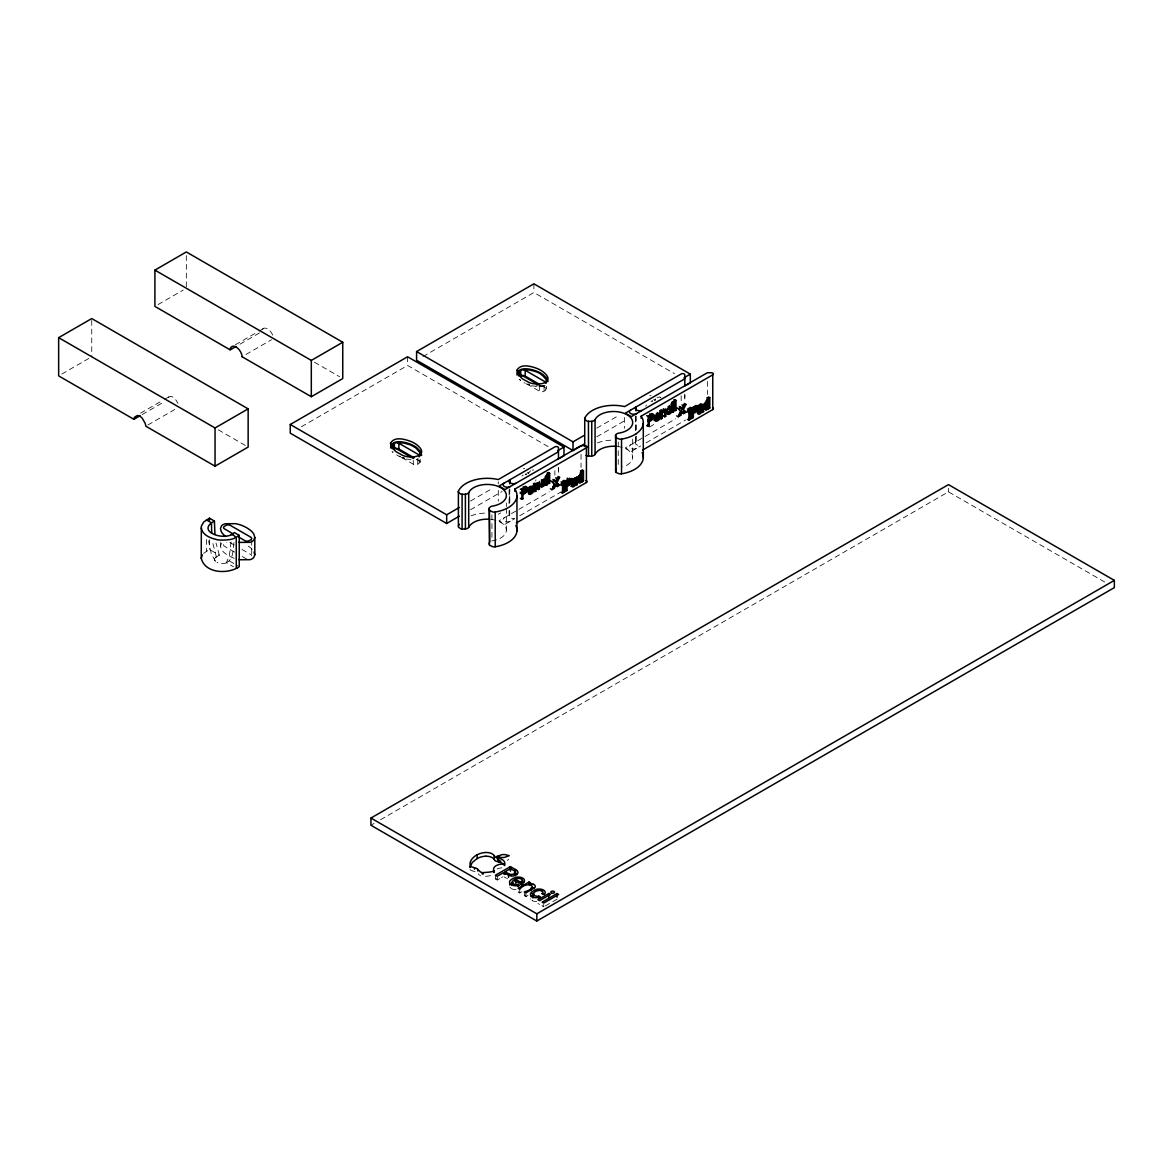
<?xml version="1.0" encoding="UTF-8"?>
<svg xmlns="http://www.w3.org/2000/svg" width="1173" height="1173" viewBox="0 0 1173 1173"><rect width="100%" height="100%" fill="white"/><g stroke="black" fill="none" stroke-linecap="round" stroke-linejoin="round"><path stroke-width="0.75" stroke-dasharray="5 3.75" d="M509.097 489.874L509.097 503.76M558.465 470.959L558.465 468.056M635.429 416.943L635.429 430.828M684.812 398.014L684.812 395.125M231.096 541.999L229.336 556.09L226.345 562.673L233.412 566.764M234.336 558.348A26.275 15.161 0 0 1 231.653 557.263L229.747 556.339A40.469 23.357 0 0 1 227.929 555.298L225.729 553.847A26.275 15.176 0 0 1 221.389 549.228L220.436 545.973L221.536 543.202A8.504 4.912 0 0 1 222.474 542.381M233.97 542.63C232.884 549.433 233.808 559.33 226.345 562.673L229.322 560.929L237.811 565.826M528.437 473.628L528.95 472.294M535.68 480.974L535.988 479.772M530.695 470.842A6.583 3.798 -60 0 0 528.876 472.484L527.806 473.555M655.531 399.172A6.583 3.798 -60 0 0 655.208 399.553L654.534 400.242M203.589 553.377L209.468 549.463L219.366 555.181L216.36 556.911A6.129 3.548 0 0 0 214.63 559.609L214.63 559.8M168.296 397.266L170.466 396.401A7.844 4.531 60 0 1 175.437 399.26L177.944 403.409M158.047 304.584L183.193 290.068M61.802 374.055L90.16 357.677M235.377 344.774L257.386 332.062M258.954 331.153L263.676 328.44M239.996 344.188L259.644 332.839M140.496 413.204L163.062 400.184M164.557 399.319L169.073 396.709M245.993 354.466L271.535 339.715M142.182 414.553L162.871 402.603M147.886 424.993L174.762 409.48M301.358 426.767L407.574 365.448L549.756 447.543M422.94 356.577L533.906 292.517L674.519 373.688M401.811 457.602L413.263 464.215A3.152 1.818 0 0 0 417.735 464.215L419.216 463.35L419.216 458.966M526.882 383.938L539.595 391.283A3.152 1.818 0 0 0 544.067 391.283L545.548 390.418L545.548 385.668L538.95 386.899L531.134 385.653M470.446 501.076L492.645 488.261M596.778 428.13L618.977 415.315M470.446 509.756L502.161 491.443M596.778 436.811L626.91 419.421M498.32 514.273L500.666 512.909M649.373 427.045L655.267 423.658M515.768 511.135L498.994 520.827L505.006 524.302L514.346 518.906M518.818 509.375L549.316 491.766M642.1 438.203L625.326 447.881L631.338 451.356L640.678 445.96M645.15 436.429L675.648 418.82M519.771 515.768L560.606 492.191M646.103 442.837L685.589 420.037M370.947 825.264L374.114 823.431M380.463 819.766L948.458 491.839L1104.878 582.131M495.461 875.219L495.461 878.973L496.399 878.43M495.461 878.973L497.249 880.014L500.328 878.225M501.487 877.565L502.645 876.891M518.803 891.671L518.129 892.067L519.756 893.005L521.956 891.729M524.331 891.891L524.331 895.644L526.369 894.456M524.331 895.644L525.959 896.583L528.026 895.38M545.225 905.981L557.19 899.075M507.44 860.469L508.598 859.164M418.497 458.878L416.518 459.493M490.974 519.375A19.135 11.041 0 0 1 506.34 529.932A19.135 11.041 0 0 1 491.927 540.914L491.678 541.002A5.689 3.284 0 0 0 491.164 541.193M649.754 395.77L651.088 395.55M523.422 468.701L524.756 468.482M526.501 474.229L525.504 474.361A7.405 4.281 -60 0 0 525.108 474.391M652.599 401.327L651.836 401.43A7.405 4.281 -60 0 0 651.015 401.533M540.9 385.946L533.832 385.58M485.578 876.392L490.094 875.762A41.685 24.076 0 0 0 491.736 875.439M411.122 459.772L406.386 459.01M472.558 870.952L475.021 871.627M404.802 458.584L401.752 457.529M472.264 870.865L471.37 870.527A3.9 2.258 0 0 1 470.578 870.043L470.021 869.266M403.189 457.309L404.245 457.675M529.58 385.155L526.677 383.982M528.51 383.996L529.522 384.377M480.651 875.85L479.86 875.381M507.454 878.753L506.56 878.269M653.669 399.582L655.238 400.492L655.223 398.849M541.735 385.638L545.548 387.838A3.152 1.818 0 0 1 545.548 390.418M636.001 441.722L636.074 441.766A4.252 2.449 0 0 0 636.235 444.508A4.252 2.449 0 0 0 640.707 445.447M519.243 379.524L520.519 380.257M527.337 472.514L528.906 473.423M525.504 474.361L526.384 474.874M314.423 362.208L339.598 376.738M416.679 459.303L419.216 460.769A3.152 1.818 0 0 1 419.216 463.35M399.275 456.136L400.55 456.869M218.251 429.802L246.579 446.165M234.233 545.005L230.421 542.806A3.152 1.818 0 0 0 229.717 542.498M241.873 549.419L250.773 554.55A3.152 1.818 0 0 1 251.682 555.65M234.644 552.116L224.468 546.237A3.152 1.818 0 0 1 224.468 543.671L225.964 542.806A3.152 1.818 0 0 1 226.653 542.498M242.268 556.53L244.82 557.996A3.152 1.818 0 0 0 246.403 558.48M504.038 876.817L505.93 877.903M537.938 903.503L539.58 904.442M519.83 379.524L520.797 380.389M479.376 874.985L478.379 873.885M215.289 561.163L211.228 553.524L208.589 540.826M219.366 555.181L215.993 543.084M216.36 556.911L212.665 542.674M948.458 488.217L948.458 491.839M707.363 381.416L707.363 394.436M684.812 394.011L684.812 402.354M681.176 395.668L681.176 402.178M636.074 416.166L636.074 434.45M636.074 436.283L636.074 441.766M635.781 416.034L636.001 434.406M636.001 436.239L635.781 442.089M635.429 437.778L635.429 442.983M632.687 439.142L632.687 457.411M624.623 417.456L624.623 428.321M618.259 441.928L618.259 465.813M581.031 454.347L581.031 467.382M558.465 467.338L558.465 475.3M554.844 470.784L554.844 475.124M546.471 386.24L546.471 389.128M544.067 385.492L544.067 391.283M543.729 904.339L543.729 906.846L542.102 905.908L542.102 902.154M539.595 385.492L539.595 391.283M533.906 283.822L533.906 292.517M525.959 892.829L525.959 896.583M519.756 889.251L519.756 893.005M509.742 489.112L509.742 503.73L509.669 489.068M509.742 511.047L509.742 514.698A4.252 2.449 0 0 0 509.991 517.513A4.252 2.449 0 0 0 514.639 518.349M509.449 510.68L509.449 515.02M509.097 510.71L509.097 515.929M506.355 502.938L506.355 506.589M506.355 508.422L506.355 530.357M498.29 481.722L498.29 483.892M498.29 490.402L498.29 501.252M497.249 876.26L497.249 880.014M491.927 514.874L491.927 540.914M420.139 459.171L420.139 462.059M417.735 458.79L417.735 464.215M413.263 460.241L413.263 464.215M407.574 356.768L407.574 365.448M392.911 451.737L392.911 452.47A3.152 1.818 0 0 1 392.061 451.546M251.696 540.21L251.696 555.841M220.436 542.498L220.436 545.973M209.468 539.697L209.468 549.463M206.463 539.477L206.463 551.193M186.331 255.597L186.331 288.25M91.743 320.376L91.743 356.768M252.195 549.316A26.275 15.176 0 0 0 249.512 546.955L247.899 545.856A40.073 23.137 0 0 0 247.327 545.504M216.331 556.896A6.246 3.607 0 0 0 214.63 559.609A7.419 4.281 0 0 0 216.829 562.41M226.462 562.761A6.657 3.842 0 0 1 217.005 562.322M525.343 383.336A29.765 17.184 0 0 1 524.126 382.677M543.773 385.638A3.152 1.818 0 0 1 539.859 385.624M400.345 456.913A29.765 17.184 0 0 1 396.635 454.904M471.062 515.797A29.75 17.17 0 0 1 487.513 513.041M510.343 521.208A4.252 2.449 0 0 1 504.331 521.208A4.252 2.449 0 0 1 504.331 517.748M526.296 473.687A7.507 4.325 -60 0 1 525.929 473.525M521.868 476.047A7.405 4.281 -60 0 1 523.305 475.021M532.278 470.094A6.583 3.798 -60 0 1 533.7 470.05M597.394 442.866A29.75 17.17 0 0 1 612.233 440.124M617.306 446.444A19.135 11.041 0 0 1 632.452 455.579A19.135 11.041 0 0 1 622.834 466.927M636.675 448.277A4.252 2.449 0 0 1 630.663 448.277A4.252 2.449 0 0 1 630.663 444.802M652.628 400.755A7.507 4.325 -60 0 1 651.924 400.36M645.766 406.166A7.405 4.281 -60 0 1 646.47 405.052M657.027 397.896A6.583 3.798 -60 0 1 660.619 397.324M660.648 397.266A10.88 6.276 -60 0 1 660.898 397.442M530.797 899.192A5.968 3.446 0 0 1 530.607 898.841M532.483 900.556A7.419 4.281 0 0 1 532.043 900.292M536.574 901.436A6.232 3.592 0 0 1 532.278 900.717M497.088 868.914A9.061 5.235 0 0 1 502.88 867.859M510.68 888.034A6.378 3.68 0 0 1 509.888 887.155M516.047 889.633A6.642 3.827 0 0 1 510.812 888.254M262.444 329.129A8.622 4.985 60 0 1 272.957 335.786"/><path stroke-width="1.5" d="M214.424 521.061C194.659 531.633 226.404 542.117 234.277 532.527L239.248 535.401L239.248 566.662C228.061 574.535 204.938 573.538 201.243 558.289L201.345 526.193L203.706 522L209.468 518.202L214.424 521.061L214.908 533.994M573.876 481.678L573.876 481.766A3.651 2.111 -60 0 1 573.612 483.613M575.283 482.484L575.283 482.572A3.651 2.111 -60 0 1 575.049 484.346M700.208 408.732L700.208 408.82A3.651 2.111 -60 0 1 699.944 410.667L699.826 412.295L701.205 411.415M701.63 409.641L701.63 409.553A3.651 2.111 -60 0 1 701.381 411.415M421.62 455.432L420.828 451.942L416.606 447.529A29.765 17.184 0 0 0 411.796 444.743C405.887 442.045 391.445 438.291 390.58 447.91M225.729 536.472A26.275 15.176 0 0 1 221.389 531.868L220.436 528.598L221.536 525.827A8.504 4.912 0 0 1 225.128 523.759L235.597 523.671A26.275 15.161 0 0 1 243.588 526.164L245.494 527.102A40.073 23.137 0 0 1 247.899 528.495L249.512 529.58A26.275 15.176 0 0 1 253.852 534.199L254.805 537.469L253.705 540.24A8.504 4.912 0 0 1 252.18 541.442A8.504 4.912 0 0 1 250.098 542.322L239.644 542.395A26.275 15.161 0 0 1 238.823 542.234M254.805 537.469L254.805 554.829L253.705 557.6A8.504 4.912 0 0 1 250.113 559.682L239.644 559.756A26.275 15.161 0 0 1 238.823 559.594M653.361 417.456L653.991 415.081M201.243 558.289L202.357 554.917M615.605 469.86L615.561 470.344A19.442 11.231 0 0 0 615.664 471.399L615.752 471.751A3.094 1.789 0 0 0 615.942 472.426L619.461 473.877A5.821 3.358 0 0 0 621.543 473.833A29.75 17.17 0 0 0 642.159 452.573M545.518 483.203L542.029 486.209L542.161 481.707L545.372 480.695L544.228 479.332L542.19 480.446L540.621 484.082L541.471 487.381L544.946 485.153L545.518 483.203L544.008 482.323M670.765 408.468C668.038 404.45 665.663 412.134 667.628 414.333C671.938 415.33 673.287 406.562 669.607 413.116C661.953 409.92 677.891 405.286 668.097 406.84M527.058 490.182L527.425 488.569M532.703 897.917L532.733 897.8A3.651 2.111 0 0 1 532.806 897.55L533.158 897.008M539.199 482.66L539.301 485.681M543.964 482.646L543.686 483.716M684.812 385.712L684.812 374.861A2.141 1.232 0 0 0 683.507 373.718A2.141 1.232 0 0 0 681.176 373.967L624.652 406.591A29.75 17.17 0 0 0 584.726 418.321A5.718 3.299 0 0 0 584.843 419.45L587.013 421.107A3.108 1.803 0 0 0 588.435 421.298L589.315 421.356A20.205 11.671 0 0 0 590.884 421.4L593.509 420.887A5.733 3.314 0 0 0 594.784 420.022L595.063 419.714A19.135 11.041 0 0 1 615.268 411.547A19.135 11.041 0 0 1 632.628 421.664A19.135 11.041 0 0 1 618.259 433.248L618.01 433.321A5.689 3.284 0 0 0 616.368 434.142L615.561 435.608A19.442 11.231 0 0 0 615.664 436.664L615.752 437.03A3.094 1.789 0 0 0 615.942 437.69L619.461 439.142A5.821 3.358 0 0 0 621.543 439.098A29.75 17.17 0 0 0 641.176 416.166L712.759 374.832A2.111 1.217 0 0 0 713.272 373.571A2.111 1.217 0 0 0 711.527 372.75L707.363 372.735L631.338 416.62L625.326 413.16L684.812 378.806M571.837 483.599L573.524 483.76A4.633 2.683 -60 0 1 574.359 482.953L574.917 482.44A7.317 4.223 -60 0 0 575.298 482.088L573.876 481.267M533.73 488.833C533.891 483.701 527.938 487.895 528.554 491.047C527.469 499.522 537.513 489.097 531.956 490.299M576.398 477.939L576.368 481.135L577.541 482.543M660.062 415.902C660.223 410.77 654.27 414.963 654.886 418.116C653.376 425.476 663.625 417.573 658.42 416.914M489.713 542.087L489.288 508.041L490.035 507.088A5.689 3.284 0 0 1 491.678 506.267L491.927 506.193A19.135 11.041 0 0 0 506.296 494.595A19.135 11.041 0 0 0 488.936 484.478A19.135 11.041 0 0 0 468.716 492.66L468.452 492.953A5.733 3.314 0 0 1 467.177 493.818L464.552 494.332A20.205 11.671 0 0 1 462.983 494.288L462.089 494.229A3.108 1.803 0 0 1 460.681 494.053L458.511 492.381A5.718 3.299 0 0 1 458.394 491.252A29.75 17.17 0 0 1 498.29 479.552L554.844 446.898A2.141 1.232 0 0 1 557.175 446.649A2.141 1.232 0 0 1 558.465 447.807L558.465 458.658M672.276 401.84L671.557 402.823M539.272 482.25L539.507 481.473M532.19 489.39L530.841 490.93M530.988 492.088C528.774 494.874 533.085 491.678 533.7 490.255M469.948 867.17L472.323 862.404L477.147 858.519L477.147 854.765C473.247 856.671 468.291 861.832 470.578 866.29A3.9 2.258 0 0 0 471.37 866.788L475.549 868.049A9.912 5.733 0 0 1 477 868.738L480.651 872.096A4.12 2.375 0 0 0 481.868 872.507L482.235 872.565A5.894 3.402 0 0 0 483.1 872.653L490.094 872.023A41.685 24.076 0 0 0 494.068 871.143A9.061 5.235 0 0 1 495.783 865.865A9.061 5.235 0 0 1 504.639 864.237L504.639 865.645M658.522 416.459L657.085 418.16M655.619 417.045L654.285 417.823L656.807 420.315L660.032 417.324M706.615 405.873C706.703 399.993 710.178 407.163 706.645 408.468C704.123 408.263 706.967 402.515 706.601 402.163A3.211 1.847 -60 0 1 708.184 402.31L708.199 398.6L709.797 397.676L709.797 408.028L708.301 408.893L706.894 406.987L708.301 408.893M576.5 477.528L576.764 476.751M665.751 408.791L665.634 412.749M392.134 445.931L392.149 448.746M420.007 455.74L419.729 452.294L415.902 448.013A26.832 15.498 0 0 0 409.964 444.743L403.527 442.939L397.574 442.793M518.466 372.985L518.481 375.815M489.273 508.07L489.229 508.539A19.442 11.231 0 0 0 489.332 509.61L489.39 509.903A3.094 1.789 0 0 0 489.61 510.622L493.129 512.088A5.821 3.358 0 0 0 495.211 512.029A29.75 17.17 0 0 0 514.83 489.097L514.83 491.267M489.273 542.791L489.229 543.275A19.442 11.231 0 0 0 489.332 544.345L489.39 544.639A3.094 1.789 0 0 0 489.61 545.357L493.129 546.809A5.821 3.358 0 0 0 495.211 546.765A29.75 17.17 0 0 0 515.827 525.504M615.59 435.168L615.62 469.83L616.368 468.877M703.023 404.011C700.472 407.823 705.164 412.075 706.85 407.09M568.333 481.78L568.055 479.918L565.606 481.033L565.606 483.994L567.923 484.288A6.759 3.9 -60 0 0 569.286 483.364L569.623 480.783L567.014 481.854L565.606 481.033M534.243 484.229L535.753 485.094L537.513 482.939L539.155 483.027L539.404 489.2L536.97 488.862M659.725 410.755L662.085 412.163L663.273 411.019M580.562 479.918L581.969 481.839L580.562 479.918L577.761 482.572M581.969 480.739C578.553 487.807 575.195 477.015 580.268 475.109A3.211 1.847 -60 0 1 581.852 475.241L581.867 471.531L583.465 470.622L583.465 480.974L581.969 481.839M708.301 407.793C704.562 415.081 702.583 403.732 705.677 402.632M554.316 480.769L555.87 481.678L557.16 478.745L559.594 477.352L558.025 476.443M680.648 407.837L682.202 408.732L683.492 405.814L685.926 404.406L684.358 403.512L681.792 408.82L686.058 412.236L683.727 413.585L680.648 411.107L679.123 414.436L680.677 415.345L682.202 412.016L680.648 411.107M669.9 411.063L669.211 412.251M554.316 484.053L552.791 487.381L554.345 488.276L555.87 484.948L554.316 484.053L557.395 486.516L559.726 485.182L555.459 481.766L557.38 477.778M550.357 488.774L551.926 489.684L554.682 483.921L550.621 480.725M676.689 415.843L678.258 416.738L681.014 410.99L676.953 407.793M557.028 482.66L559.594 477.352M686.058 412.236L683.36 409.729L685.926 404.406M706.41 406.415C704.797 410.037 702.891 404.876 705.208 402.911M657.95 418.189L657.496 418.937M661.103 411.415L661.924 410.477M697.451 409.597L698.829 408.307A12.17 7.023 -60 0 0 700.222 407.075L701.63 407.867A12.17 7.023 -60 0 1 700.237 409.098L698.228 411.474L699.695 410.741A4.633 2.683 -60 0 1 700.692 410.022L701.249 409.509A7.317 4.223 -60 0 0 701.63 409.157L700.208 408.336A7.317 4.223 -60 0 1 699.826 408.688L699.284 409.172A4.633 2.683 -60 0 0 698.434 409.978C695.413 420.667 707.583 407.119 697.466 413.424M574.873 484.361L570.826 486.282M512.19 885.043C513.803 883.504 517.63 884.369 519.39 885.175A6.642 3.827 0 0 1 510.812 884.501M542.879 485.182L540.167 486.604M530.988 896.583C533.041 894.398 537.615 896.832 540.269 896.802A6.232 3.592 0 0 1 532.278 896.964M489.713 519.258A19.135 11.041 0 0 0 468.716 527.381L468.452 527.689A5.733 3.314 0 0 1 467.177 528.554L464.552 529.067A20.205 11.671 0 0 1 462.983 529.023L462.089 528.964A3.108 1.803 0 0 1 460.681 528.788L458.511 527.117A5.718 3.299 0 0 1 458.394 525.988L458.394 491.252M616.045 446.327A19.135 11.041 0 0 0 595.063 454.45L594.784 454.757A5.733 3.314 0 0 1 593.509 455.623L590.884 456.136A20.205 11.671 0 0 1 589.315 456.092L588.523 456.033A3.108 1.803 0 0 1 587.013 455.842L585.987 455.417M669.123 412.368L666.821 413.717M657.129 419.377L653.977 420.345M571.808 481.824L572.497 481.238A12.17 7.023 -60 0 0 573.89 480.006L575.283 480.798A12.17 7.023 -60 0 1 573.905 482.03C571.016 482.792 570.87 489.522 574.565 486.077C575.342 483.555 572.703 485.021 571.823 483.921M535.445 483.525L536.721 483.247L536.97 485.065M541.97 485.036L540.196 484.86M541.296 480.08L542.425 479.713L544.433 481.414M542.938 480.549L543.686 479.171M669.27 407.603L670.208 406.884L669.226 405.55M524.199 492.059L523.862 492.308A8.02 4.633 -60 0 1 523.305 492.66L521.369 493.774L522.879 494.639L526.53 492.117A2.346 1.349 -60 0 0 527.014 491.384M650.37 419.245L651.25 418.453A2.419 1.408 -60 0 0 651.836 417.573M656.323 419.04L654.886 419.333L654.285 417.955M497.103 856.378L502.059 854.648A9.384 5.41 0 0 1 505.475 854.677L509.258 855.704L504.287 857.434A9.369 5.41 0 0 1 500.871 857.419L497.103 856.378L497.763 860.425M237.063 567.879L236.286 568.362L236.242 537.131L239.248 535.401M529.785 492.103L528.437 492.191M647.701 419.685L649.212 420.564C654.153 419.861 653.786 412.002 649.212 417.001L646.675 415.594M668.024 412.295L666.851 412.412M647.701 420.828L649.212 421.708L652.862 419.186A2.346 1.349 -60 0 0 653.346 418.453M521.56 883.973L523.598 882.433A6.217 3.592 0 0 0 523.041 878.254A6.393 3.695 0 0 0 515.431 877.477L513.07 878.46A15.205 8.783 0 0 0 512.058 879.017L510.548 880.161A6.378 3.68 0 0 0 510.68 884.295M522.586 491.927L521.369 492.631L522.879 493.496L525.724 491.707L526.076 488.408A3.592 2.067 -60 0 0 525.255 486.179M651.147 419.435L649.285 418.776M534.389 887.858A11.642 6.73 0 0 1 533.304 888.562L525.959 892.829L524.331 891.891C541.647 887.023 526.398 880.19 519.756 889.251L518.129 888.313L528.994 882.037L530.475 882.888L530.475 885.38M236.066 346.46L230.172 349.862L154.909 306.402L154.909 270.113L186.331 251.96L342.751 342.267L342.751 378.556L311.314 396.709L242.063 356.724M58.65 337.663L91.743 318.557L248.148 408.864L248.148 447.074L215.055 466.18L145.819 426.195A10.014 5.777 60 0 0 145.144 423.277L142.344 418.365A7.844 4.531 60 0 0 137.373 415.491L134.587 417.177A10.014 5.777 60 0 0 133.913 419.318L58.65 375.873L58.65 337.663L215.055 427.969L248.148 408.864M133.913 419.318L140.115 415.741M154.909 270.113L311.314 360.419L342.751 342.267M459.361 516.164L446.678 523.481L290.259 433.174L290.259 424.494L407.574 356.768L563.978 447.074L563.978 455.754L557.644 459.42M584.095 444.142L573.011 450.549L416.591 360.243L416.591 351.563L533.906 283.822L690.311 374.128L690.311 382.809L685.56 385.565M392.911 448.13L392.911 444.098L394.407 443.233A3.152 1.818 0 0 1 398.864 443.233L419.216 454.992A3.152 1.818 0 0 1 419.978 455.681M519.243 375.184L519.243 371.167L520.739 370.301A3.152 1.818 0 0 1 525.196 370.301L545.548 382.046A3.152 1.818 0 0 1 546.398 382.926L546.061 379.363L542.234 375.081M290.259 424.494L446.678 514.8L459.361 507.469M557.644 450.725L563.978 447.074M416.591 351.563L573.011 441.854L584.095 435.447M683.976 377.794L690.311 374.128M558.465 451.752L498.994 486.091L505.006 489.566L581.031 445.667L585.195 445.696A2.111 1.217 0 0 1 586.94 446.502A2.111 1.217 0 0 1 586.427 447.763L586.427 482.499L516.355 522.953M514.859 489.082L586.427 447.763M521.369 489.068L522.22 488.584M522.572 488.379L525.988 488.379M649.27 415.242L651.206 415.843M525.856 487.162A9.589 5.542 -60 0 0 524.698 487.763L521.838 489.39L521.838 499.331L522.879 498.745L522.879 494.639M544.815 478.921L544.815 484.346L546.31 485.211L547.248 484.669L547.205 473.012L549.653 473.335L549.653 483.276L547.205 482.953M652.188 414.216A9.589 5.542 -60 0 0 651.03 414.817L648.17 416.459L648.17 426.4L649.212 425.799L649.212 421.708M673.537 400.081L675.985 400.404L675.985 410.345L673.537 410.022L675.985 410.345M673.581 404.494L671.147 404.172L673.581 404.494L673.581 411.723L672.642 412.266L671.147 411.4L671.147 405.975M520.343 489.141L522.879 489.947L524.8 488.833M533.392 483.701L535.753 484.082L535.753 485.094M544.815 477.103L547.248 477.44L545.753 476.561M662.085 412.163L662.085 411.136L661.235 411.635L661.235 418.864L662.173 418.321L662.173 414.406A5.689 3.284 -60 0 1 662.276 413.189L664.548 411.151L664.798 416.796L665.736 416.254L665.663 410.565L664.27 409.802A6.715 3.871 -60 0 1 664.226 410.491L664.241 412.353M528.407 489.478L529.434 488.877M529.639 488.76L530.665 488.173A2.434 1.408 -60 0 1 532.527 487.396M530.87 488.041L533.715 489.17L529.448 491.634L527.953 490.754M658.771 414.612A3.138 1.818 -60 0 1 659.094 415.755L655.839 417.632L654.329 416.767L655.971 415.829M657.408 414.993L660.062 416.224L655.78 418.688M649.27 419.934L649.637 419.729A8.02 4.633 -60 0 0 650.194 419.362M528.48 490.446L529.815 489.684M530.885 489.068L532.219 488.291M656.411 416.591L657.745 415.814M527.997 489.713L529.507 490.578L532.791 488.672A3.138 1.818 -60 0 0 532.439 487.543M537.85 488.364L539.404 489.2M671.147 411.4L673.581 411.723M552.175 481.634L554.492 480.285L555.87 481.678M678.507 408.688L680.839 407.354L682.202 408.732M533.392 490.93L535.841 491.252L535.841 487.352A5.689 3.284 -60 0 1 535.944 486.135L538.26 484.141L538.466 489.742M555.841 485.622L558.157 484.273L559.726 485.182M682.173 412.676L684.489 411.342M561.061 483.657L562.468 484.464L564.081 483.54L564.081 481.81L562.468 482.733L561.061 481.912M563.905 480.285L565.313 481.091L568.362 479.332A14.457 8.343 -60 0 1 569.917 478.54M687.393 410.711L688.815 411.532L690.413 410.609L690.413 408.878L688.815 409.802L687.393 408.981M690.237 407.339L691.645 408.16L694.695 406.401M691.938 408.101C694.475 405.594 697.656 408.747 695.618 410.374A6.759 3.9 -60 0 1 694.269 411.283L691.938 411.063L691.938 408.101L693.346 408.908L694.9 408.028L694.167 409.612A8.006 4.619 -60 0 1 692.847 410.506L691.938 411.063M551.926 489.684L554.345 488.276M678.258 416.738L680.677 415.345M561.061 492.279L562.468 493.085L564.081 492.161L564.081 484.64L562.468 485.563L561.061 484.742M687.393 419.333L688.815 420.154L690.413 419.23L690.413 411.708L688.815 412.632L687.393 411.811M565.606 483.994L566.515 483.467A8.006 4.619 -60 0 0 567.688 482.704M565.606 485.725L566.691 485.109A13.68 7.903 -60 0 0 568.406 483.98L569.814 484.772A13.68 7.903 -60 0 1 568.099 485.901L565.606 485.725L565.606 489.654L567.014 490.475L567.014 486.546M691.938 412.793L693.023 412.163A13.68 7.903 -60 0 0 694.739 411.049L696.146 411.84A13.68 7.903 -60 0 1 694.431 412.955L691.938 412.793L691.938 416.723L693.346 417.529L693.346 413.614M564.756 490.153L565.606 489.654M580.562 481.018L582.057 480.153L583.465 480.974M690.34 417.632L691.293 417.089M706.894 408.087L708.389 407.222L709.797 408.028M563.905 481.575L563.905 490.637L565.313 491.458L567.014 490.475M690.237 408.644L690.237 417.705L691.645 418.512L693.346 417.529M703.639 411.591L702.041 412.515L700.618 411.694L702.231 410.77L703.639 411.591A7.375 4.267 -60 0 1 703.228 409.465L703.228 407.016A7.507 4.325 -60 0 0 703.096 405.433A2.273 1.305 -60 0 0 702.348 404.993M642.687 450.021L712.759 409.568L712.759 374.832M370.947 818.036L948.458 484.61L1114.35 580.386L1114.35 587.614L536.823 921.04L370.947 825.264L370.947 818.036L536.823 913.811L1114.35 580.386M510.402 866.598L495.461 875.219L497.249 876.26L503.408 872.697L511.003 876.084A3.856 2.229 0 0 0 511.897 876.084C514.39 876.26 520.255 873.68 517.22 870.689A16.642 9.604 0 0 0 515.343 869.472L510.402 866.598L510.402 870.337M505.138 874.208L505.138 871.715L510.475 868.621L513.818 870.542A10.66 6.158 0 0 1 515.402 871.598M503.862 874.12L505.739 873.035M530.475 882.888L528.935 883.768L530.269 883.68A4.633 2.683 0 0 1 532.938 884.163L533.202 884.281M530.944 893.709L531.765 893.225M548.817 893.474L537.938 899.75L539.58 900.688L550.445 894.413L548.817 893.474L548.817 897.228M557.043 893.518L542.102 902.154L543.729 903.093L558.685 894.456L557.043 893.518L557.043 897.272M521.442 884.046L513.657 879.97L511.912 882.081L513.231 883.914M662.144 410.33L664.153 409.846M699.607 408.703L696.762 408.468L699.607 408.703A1.745 0.997 -60 0 1 700.75 406.899A1.745 0.997 -60 0 1 701.923 407.427M571.603 480.93L570.43 481.399L573.274 481.648L571.867 480.827M465.388 494.302L465.417 529.023M523.906 369.847L529.859 370.008L536.296 371.797A26.832 15.498 0 0 1 542.234 375.081M528.466 493.584L529.947 493.027L529.448 491.634M588.435 421.298L588.523 456.033M500.871 861.173L498.481 860.674M504.639 864.237A9.267 5.352 0 0 0 498.54 858.196L496.047 857.478A3.152 1.818 0 0 1 495.417 857.111L494.258 855.806A8.226 4.751 0 0 0 485.886 852.478A13.592 7.844 0 0 0 477.22 854.809M504.258 865.205A9.267 5.352 0 0 0 498.54 861.95L496.047 861.231A3.152 1.818 0 0 1 495.417 860.865L494.258 859.56A8.226 4.751 0 0 0 485.886 856.231M657.452 412.5L658.552 414.612M542.014 893.635L543.92 894.413M533.202 888.034L532.938 887.917A4.633 2.683 0 0 0 531.809 887.58M709.797 397.676L708.389 396.87L708.389 407.222M706.791 397.794L708.199 398.6M708.199 402.28L706.791 401.459L706.791 399.392M698.448 410.007L699.856 410.814M674.475 399.538L675.985 400.404M690.413 408.878L688.991 408.057L688.815 411.532M681.938 404.905L683.492 405.814M688.991 409.802L690.413 410.609M688.991 410.887L690.413 411.708M679.27 406.445L680.839 407.354M681.792 408.82L683.36 409.729M679.46 410.081L681.014 410.99M670.208 406.884L671.704 407.749M688.991 418.409L690.413 419.23M670.34 409.392L671.85 410.257M669.402 409.758L670.912 410.623M664.241 410.961L665.736 411.84M663.302 411.576L664.798 412.441M660.575 410.271L662.085 411.136M660.663 413.541L662.173 414.406M664.241 415.389L665.736 416.254M663.302 415.931L664.798 416.796M660.663 417.456L662.173 418.321M657.598 416.811L659.109 417.676M659.725 417.999L661.235 418.864M649.534 413.937L651.03 414.802M642.027 410.462L641.939 410.418A4.252 2.449 0 0 1 636.675 410.066A4.252 2.449 0 0 1 636.074 407.031L636.001 410.638M649.637 419.729L651.132 420.594M647.701 424.934L649.212 425.799M646.675 425.535L648.17 426.4M520.944 375.976A3.152 1.818 0 0 1 525.196 376.093L539.199 384.172M538.026 384.583L519.243 373.747A3.152 1.818 0 0 1 519.243 371.167M582.057 469.801L583.465 470.622M580.459 470.725L581.867 471.531M581.867 475.212L580.459 474.405L580.459 472.103M548.143 472.47L549.653 473.335M564.081 481.81L562.659 481.003L562.468 493.085M555.606 477.851L557.16 478.745M562.659 482.733L564.081 483.54M562.659 483.833L564.081 484.64M552.938 479.39L554.492 480.285M553.128 483.027L554.682 483.921M543.876 479.816L545.372 480.695M548.143 482.411L549.653 483.276M562.659 491.355L564.081 492.161M545.753 483.804L547.248 484.669M543.07 482.69L544.58 483.555M537.85 482.69A6.715 3.871 -60 0 1 537.894 483.437L539.404 484.772M536.97 484.522L538.466 485.387M534.243 483.203L535.753 484.082M535.841 487.352L534.331 486.472L534.331 490.387L535.841 491.252M531.266 489.742L532.777 490.607M523.202 486.883L524.698 487.748M509.669 483.584L509.742 479.962A4.252 2.449 0 0 0 510.343 483.012A4.252 2.449 0 0 0 515.607 483.349L515.68 483.393M523.319 491.502L524.815 492.381M523.305 492.66L524.8 493.525M521.369 497.865L522.879 498.745M520.343 498.466L521.838 499.331M395.374 448.643A3.152 1.818 0 0 1 398.864 449.024L414.128 457.837M413.263 458.423L392.911 446.678A3.152 1.818 0 0 1 392.911 444.098M233.368 534.023L224.468 528.876A3.152 1.818 0 0 1 224.468 526.296L225.964 525.445A3.152 1.818 0 0 1 230.421 525.445L250.773 537.19A3.152 1.818 0 0 1 250.773 539.771L249.292 540.621A3.152 1.818 0 0 1 244.82 540.621L238.456 536.955M206.463 519.932L211.419 522.806L211.727 533.26M231.272 534.272C244.644 539.58 220.084 541.134 216.184 539.433C210.143 538.07 202.357 534.917 201.243 527.982M514.434 872.668L515.372 873.211A16.642 9.604 0 0 1 517.249 874.428M505.138 871.715L508.51 873.65A9.384 5.41 0 0 0 509.126 873.973L510.871 874.559A2.654 1.54 0 0 0 511.589 874.603M555.459 481.766L558.157 484.273M682.202 412.016L683.727 413.585M555.87 484.948L557.395 486.516M254.072 552.014L254.805 554.829M532.835 894.867L532.733 894.046A3.651 2.111 0 0 1 532.806 893.797L534.565 892.11A12.962 7.478 0 0 1 536.604 891.04L538.275 890.556A3.724 2.155 0 0 1 542.117 891.157M531.941 486.238L532.219 487.968M489.39 509.903L489.42 544.697M547.996 381.68L546.559 378.073L542.938 374.583A29.765 17.184 0 0 0 538.128 371.812C532.219 369.114 517.777 365.36 516.912 374.979M537.908 483.804L537.908 488.32M693.346 408.908L693.346 411.87M691.645 408.16L691.645 418.512M688.991 412.397L688.815 420.154M675.047 400.946L675.047 410.887M674.475 401.195L674.475 409.48M672.642 405.037L672.642 412.266M672.085 403.629L672.085 410.858M659.725 412.119L659.725 417.089M649.212 417.001L649.212 420.564M643.288 423.218L643.288 457.954M641.176 416.166L641.176 418.336M636.074 407.031L636.074 410.682M621.543 439.098L621.543 473.833M615.752 437.03L615.752 471.751M595.063 419.714L595.063 454.45M591.749 421.356L591.749 456.092M584.726 418.321L584.726 446.532M582.057 471.091L582.057 480.153M576.881 479.962L576.896 482.411A7.375 4.267 -60 0 0 577.204 484.625M573.011 441.854L573.011 450.549M567.014 481.854L567.014 484.816M565.313 481.091L565.313 491.458M548.715 473.877L548.715 483.819M546.31 477.983L546.31 485.211M545.753 478.379L545.753 481.986M545.548 382.046L545.548 383.131M538.906 895.703L538.906 898.21M536.97 487.513L536.97 488.598M536.823 913.811L536.823 921.04M534.903 484.566L534.903 491.795M533.392 485.05L533.392 485.959M533.392 486.414L533.392 490.475M530.87 888.108L530.87 890.615M528.994 882.037L528.994 884.53M525.196 370.301L525.196 376.093M522.879 489.947L522.879 493.496M520.988 884.926L520.988 882.433L515.27 879.134L515.27 881.627M520.739 370.301L520.739 376.093M520.343 492.249L520.343 493.496M518.07 884.09L518.07 886.583M516.956 496.15L516.956 530.885M515.372 869.457L515.372 873.211M510.475 868.621L510.475 871.128M509.742 479.962L509.742 483.628M508.51 873.65L508.51 877.404M498.54 858.196L498.54 861.95M495.211 512.029L495.211 546.765M494.258 855.806L494.258 859.56M494.068 871.143L494.068 872.551M483.129 872.668L483.129 874.076M482.235 872.565L482.235 873.973M477.836 869.384L477.836 871.026M474.464 867.727L474.464 869.134M470.256 865.997L470.256 867.404M468.716 492.66L468.716 527.381M462.089 494.229L462.089 528.964M446.678 514.8L446.678 523.481M419.216 454.992L419.216 456.796M398.864 443.233L398.864 449.024M394.407 443.233L394.407 448.673M311.314 360.419L311.314 396.709M215.055 427.969L215.055 466.18M209.468 518.202L209.468 520.152M458.394 525.988A29.75 17.17 0 0 1 459.317 524.272M585.884 480.549A2.111 1.217 0 0 1 586.427 482.499M510.343 486.487A4.252 2.449 0 0 1 504.331 486.487A4.252 2.449 0 0 1 504.331 483.012M525.24 490.959A2.419 1.408 -60 0 1 524.903 491.384M523.29 487.997A6.144 3.548 -60 0 1 524.272 487.469M524.39 487.191A2.375 1.364 -60 0 1 524.888 489.684M524.096 490.827A2.375 1.364 -60 0 1 523.745 491.135M525.9 486.956A3.592 2.067 -60 0 1 526.838 491.282M529.58 486.736A2.434 1.408 -60 0 1 531.061 486.56M528.451 488.056A2.434 1.408 -60 0 1 528.891 487.396M530.973 486.722A3.138 1.818 -60 0 1 531.252 487.836M529.536 490.549A2.434 1.408 -60 0 1 530.592 488.027M534.419 486.414A3.783 2.185 -60 0 1 534.683 484.361M569.55 478.247A3.768 2.17 -60 0 1 568.362 483.833M567.116 478.452A14.457 8.343 -60 0 1 567.585 478.188M569.858 478.804A3.768 2.17 -60 0 1 571.588 480.739A3.768 2.17 -60 0 1 569.77 484.64M571.764 480.857A1.745 0.997 -60 0 1 573.011 479.024A1.745 0.997 -60 0 1 574.184 479.552M570.21 481.458A3.959 2.287 -60 0 1 571.823 478.408M572.101 482.924A4.633 2.683 -60 0 1 572.952 482.147M575.796 483.819A7.375 4.267 -60 0 1 575.474 481.59L575.474 479.141A7.507 4.325 -60 0 0 575.371 477.704M573.186 481.678A1.745 0.997 -60 0 1 574.418 479.845A1.745 0.997 -60 0 1 575.591 480.373M571.618 482.279A3.959 2.287 -60 0 1 574.403 478.305M574.403 478.54A5.44 3.138 -60 0 1 576.046 477.822M576.016 477.924A2.273 1.305 -60 0 1 576.749 478.364A7.507 4.325 -60 0 1 576.852 479.977M580.078 474.171A3.211 1.847 -60 0 1 580.444 474.42M712.598 407.749A2.111 1.217 0 0 1 712.759 409.568M636.675 413.541A4.252 2.449 0 0 1 630.663 413.541A4.252 2.449 0 0 1 630.663 410.066M651.953 413.497A3.592 2.067 -60 0 1 651.675 417.471M649.622 415.051A6.144 3.548 -60 0 1 650.604 414.538M650.722 414.245A2.375 1.364 -60 0 1 651.411 416.254M651.088 417.001A2.375 1.364 -60 0 1 649.651 418.438M652.232 414.025A3.592 2.067 -60 0 1 653.17 418.35M656.294 413.585A2.434 1.408 -60 0 1 657.393 413.629M654.373 416.752A2.434 1.408 -60 0 1 654.49 415.872M657.305 413.776A3.138 1.818 -60 0 1 657.584 414.89M655.868 417.617A2.434 1.408 -60 0 1 656.924 415.081A2.434 1.408 -60 0 1 658.859 414.465M663.332 408.776A2.801 1.613 -60 0 1 664.27 409.67M661 410.433A2.801 1.613 -60 0 1 661.308 409.993M696 405.418A3.768 2.17 -60 0 1 694.695 410.887M694.695 406.43A14.457 8.343 -60 0 1 696.263 405.609M696.19 405.873A3.768 2.17 -60 0 1 697.92 407.793A3.768 2.17 -60 0 1 696.102 411.708M698.463 406.987A1.745 0.997 -60 0 1 699.709 405.961A1.745 0.997 -60 0 1 700.516 406.62M696.542 408.527A3.959 2.287 -60 0 1 698.507 405.14M702.128 410.873A7.375 4.267 -60 0 1 701.806 408.659L701.806 406.21A7.507 4.325 -60 0 0 701.689 404.612A2.273 1.305 -60 0 0 700.941 404.172M699.695 404.553A5.44 3.138 -60 0 1 700.97 404.069M697.95 409.333A3.959 2.287 -60 0 1 700.736 405.359M700.736 405.594A5.44 3.138 -60 0 1 702.378 404.89M705.559 401.181A3.211 1.847 -60 0 1 706.776 401.489M542.586 893.371A5.924 3.416 0 0 1 544.287 894.369M532.821 895.058A12.023 6.935 0 0 1 534.272 894.178M536.897 889.354A5.924 3.416 0 0 1 543.92 890.322A5.924 3.416 0 0 1 544.096 894.486M542.337 891.055A3.68 2.126 0 0 1 541.941 893.591M536.941 889.413A12.023 6.935 0 0 0 532.821 891.304L530.988 892.829A5.968 3.446 0 0 0 531.75 896.421M532.483 896.802A7.419 4.281 0 0 1 531.809 896.392M533.304 887.946A4.824 2.786 0 0 1 534.448 888.635M533.304 884.193A4.824 2.786 0 0 1 534.565 887.917M515.475 875.63A3.812 2.199 0 0 0 515.358 875.293A10.66 6.158 0 0 0 514.331 874.618M515.387 871.612A3.812 2.199 0 0 1 511.604 874.369M477.22 858.563A13.592 7.844 0 0 1 485.871 856.187M493.657 872.111A9.061 5.235 0 0 1 494.449 870.762M522.352 881.011A5.44 3.138 0 0 1 520.929 882.389M515.343 879.164A4.223 2.434 0 0 1 520.138 878.592A4.223 2.434 0 0 1 522.659 881.011M522.381 884.677A5.44 3.138 0 0 1 522.205 885.014M515.68 882.726A4.223 2.434 0 0 1 516.208 882.507M521.457 882.858A4.223 2.434 0 0 1 522.674 884.662M523.774 882.653A6.217 3.592 0 0 0 523.041 882.008A6.393 3.695 0 0 0 521.369 881.29M513.056 882.199A15.205 8.783 0 0 0 512.058 882.756L510.548 883.914A6.378 3.68 0 0 0 509.698 885.058M230.055 349.774A8.622 4.985 60 0 1 236.125 347.032A8.622 4.985 60 0 1 242.181 356.783M577.82 478.555C580.547 485.343 580.811 469.141 577.82 478.555M579.242 479.376C581.823 486.194 582.468 469.977 579.242 479.229M546.075 476.033C547.762 478.159 547.644 472.074 546.075 475.93M672.408 403.101C674.094 405.257 673.947 399.069 672.408 402.999M390.506 443.35L391.298 446.825L395.521 451.238A29.765 17.184 0 0 0 400.345 454.024C408.145 460.124 431.943 456.605 416.606 444.626A29.765 17.184 0 0 0 411.796 441.854C405.609 439.376 394.348 435.799 390.506 443.35M516.838 370.404L517.63 373.894L521.853 378.307A29.765 17.184 0 0 0 526.677 381.093C534.477 387.178 558.275 383.674 542.938 371.694A29.765 17.184 0 0 0 538.128 368.909C531.941 366.445 520.68 362.853 516.838 370.404M575.884 483.716L574.286 484.64L575.708 485.446L577.307 484.522L575.884 483.716M551.706 893.122A1.877 1.085 0 0 0 554.536 892.213A1.877 1.085 0 0 0 551.75 891.245A1.877 1.085 0 0 0 551.706 893.122"/></g></svg>
